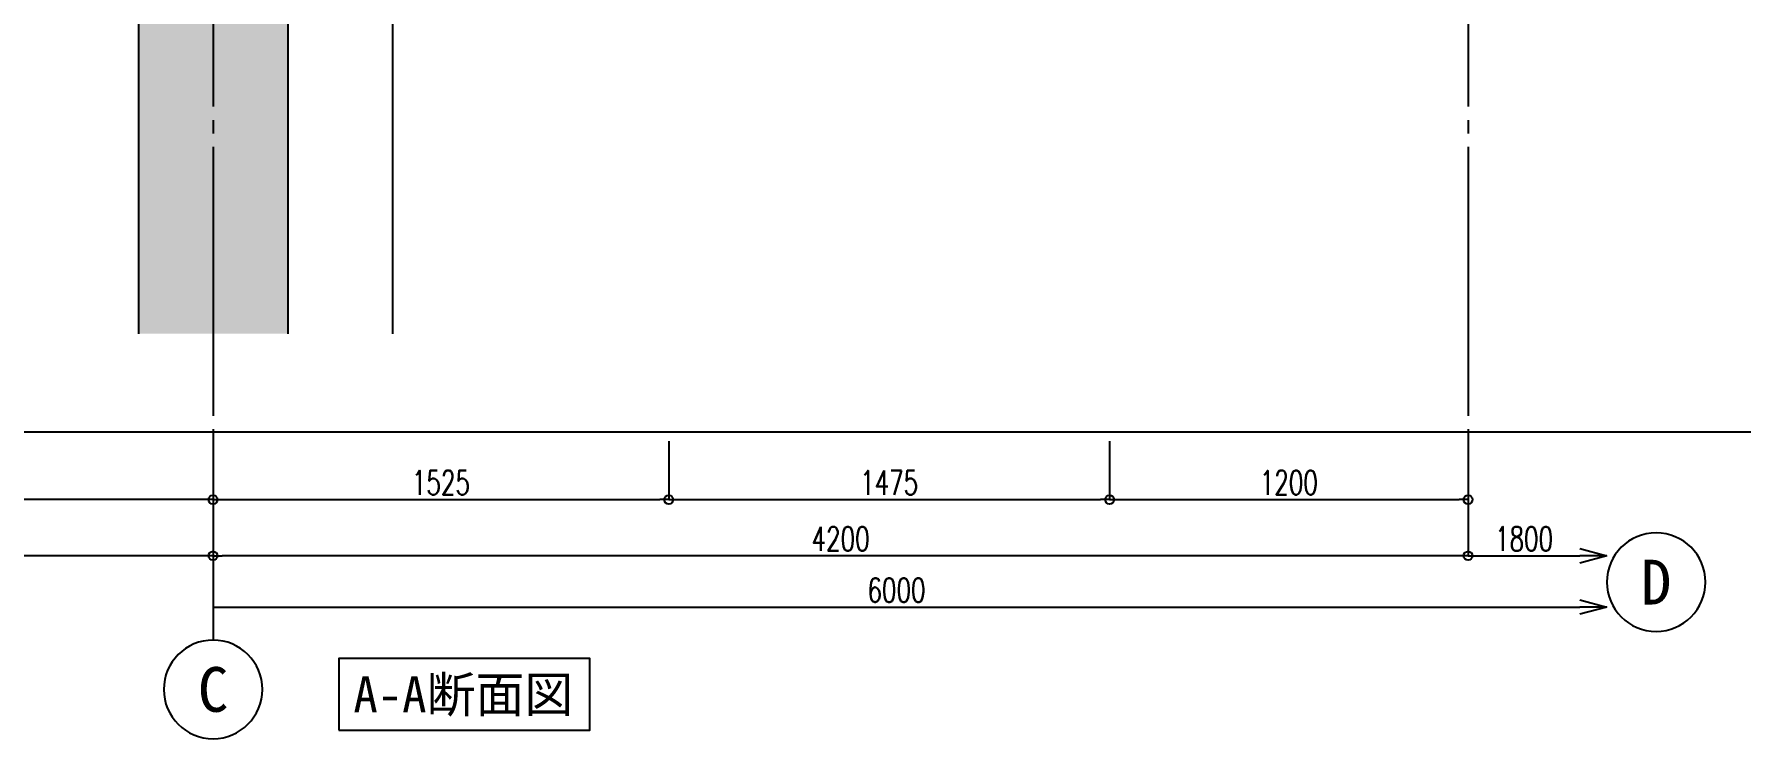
# Model space of a CAD drawing. Extents: x -229451 to 47804, y -161247 to 19812.
# Drawn here: x 25334 to 31078, y -1276 to 1082 of the extents above; entities that cross this region are included whole.
import ezdxf
from ezdxf.enums import TextEntityAlignment as Align

# ---------------------------------------------------------------- set-up
doc = ezdxf.new("R2010")
doc.units = 0
doc.header["$LTSCALE"] = 450
doc.linetypes.add('CENTER2', pattern=[2.3, 2, -0.1, 0.1, -0.1])
doc.layers.get('0').update_dxf_attribs({"linetype": 'CONTINUOUS'})
doc.layers.get('DEFPOINTS').update_dxf_attribs({"linetype": 'CONTINUOUS'})
for name, color, linetype in [('E1_文字（平天）', 3, 'CONTINUOUS'), ('G1_ハッチング', 251, 'CONTINUOUS'), ('H寸法', 3, 'CONTINUOUS'), ('IA_通芯', 12, 'CENTER2'), ('IB_壁芯', 2, 'CENTER2'), ('IC1_寸法', 3, 'CONTINUOUS'), ('IC2_寸法_通芯', 136, 'CONTINUOUS'), ('ID1_躯体', 7, 'CONTINUOUS'), ('KA1_躯体見下線', 113, 'CONTINUOUS')]:
    doc.layers.add(name, color=color, linetype=linetype)
doc.styles.add('toda-A (0.7)', font='romans.shx', dxfattribs={"width": 0.7, "bigfont": 'extfont.shx'})
doc.styles.add('toda-G', font='')
doc.styles.get('toda-G').set_extended_font_data('MS Gothic')
doc.dimstyles.new('toda 1：30', dxfattribs={"dimscale": 30, "dimtxt": 2.7, "dimasz": 1, "dimexe": 0, "dimexo": 1, "dimgap": 0, "dimtad": 0, "dimdec": 3, "dimzin": 12, "dimdsep": 46, "dimtxsty": 'toda-A (0.7)', "dimblk": 'ORIGIN', "dimcen": 2.5, "dimclrd": 256, "dimclre": 256, "dimclrt": 7, "dimadec": 0, "dimazin": 0, "dimtfac": 1, "dimtdec": 3, "dimtix": 1, "dimtmove": 2, "dimatfit": 3, "dimldrblk": 'ORIGIN', "dimfxl": 0, "dimtvp": 0.7, "dimtolj": 1, "dimtzin": 0, "dimarcsym": 0})

# ---------------------------------------------------------------- blocks, each defined once
blk = doc.blocks.new('_Open30')
at = {"color": 0, "linetype": 'ByBlock', "lineweight": -2}
for p, q in [((-1, 0.268), (0, 0)), ((0, 0), (-1, -0.268)), ((0, 0), (-1, 0))]:
    blk.add_line(p, q, dxfattribs=at)
blk = doc.blocks.new('*D147')
at = {"layer": 'DEFPOINTS', "color": 0, "transparency": 16777216}
for p in [(25932.3, -764.4), (30596.5, -835.9), (30596.5, -835.9)]:
    blk.add_point(p, dxfattribs=at)
at = {"layer": 'IC2_寸法_通芯', "lineweight": -2, "transparency": 16777216}
for p, q in [((25932.3, -794.4), (25932.3, -835.9)), ((25932.3, -835.9), (30506.5, -835.9))]:
    blk.add_line(p, q, dxfattribs=at)
at = {"layer": 'IC2_寸法_通芯', "lineweight": -2, "transparency": 16777216, "xscale": 90, "yscale": 90, "zscale": 90}
blk.add_blockref('_Open30', (30596.5, -835.9), dxfattribs=at)
at = {"layer": 'IC2_寸法_通芯', "color": 7, "transparency": 16777216, "insert": (28219.4, -779.2), "char_height": 81, "attachment_point": 5, "style": 'toda-A (0.7)'}
blk.add_mtext('\\A1;6000', dxfattribs=at)
blk = doc.blocks.new('_None')
blk = doc.blocks.new('_Origin')
at = {"color": 0, "linetype": 'ByBlock', "lineweight": -2}
blk.add_line((0, 0), (-1, 0), dxfattribs=at)
blk.add_circle((0, 0), 0.5, dxfattribs=at)
blk = doc.blocks.new('*D148')
at = {"layer": 'DEFPOINTS', "color": 0, "transparency": 16777216}
for p in [(23032.3, -250.2), (25932.3, -250.2), (23032.3, -475.9)]:
    blk.add_point(p, dxfattribs=at)
at = {"layer": 'H寸法', "linetype": 'CENTER2', "lineweight": -2, "transparency": 16777216}
for p, q in [((23032.3, -280.2), (23032.3, -475.9)), ((25932.3, -280.2), (25932.3, -475.9))]:
    blk.add_line(p, q, dxfattribs=at)
at = {"layer": 'H寸法', "lineweight": -2, "transparency": 16777216}
blk.add_line((25902.3, -475.9), (23062.3, -475.9), dxfattribs=at)
at = {"layer": 'H寸法', "lineweight": -2, "transparency": 16777216, "xscale": 30, "yscale": 30, "zscale": 30, "rotation": 180}
blk.add_blockref('_Origin', (23032.3, -475.9), dxfattribs=at)
at = {"layer": 'H寸法', "lineweight": -2, "transparency": 16777216, "xscale": 30, "yscale": 30, "zscale": 30}
blk.add_blockref('_Origin', (25932.3, -475.9), dxfattribs=at)
at = {"layer": 'H寸法', "color": 7, "transparency": 16777216, "insert": (24482.3, -419.2), "char_height": 81, "attachment_point": 5, "style": 'toda-A (0.7)'}
blk.add_mtext('\\A1;2900', dxfattribs=at)
blk = doc.blocks.new('通芯符号B')
at = {"layer": 'IA_通芯', "linetype": 'Continuous'}
blk.add_circle((0, 0), 275, dxfattribs=at)
at = {"layer": 'IA_通芯', "style": 'toda-G'}
blk.add_attdef('X02', text='', height=250, dxfattribs=at).set_placement((0, 0), align=Align.MIDDLE)
blk = doc.blocks.new('*D186')
at = {"layer": 'DEFPOINTS', "color": 0, "transparency": 16777216}
for p in [(25932.3, -556.1), (30132.3, -556.1), (25932.3, -664.2)]:
    blk.add_point(p, dxfattribs=at)
at = {"layer": 'H寸法', "linetype": 'CENTER2', "lineweight": -2, "transparency": 16777216}
for p, q in [((25932.3, -586.1), (25932.3, -664.2)), ((30132.3, -586.1), (30132.3, -664.2))]:
    blk.add_line(p, q, dxfattribs=at)
at = {"layer": 'H寸法', "lineweight": -2, "transparency": 16777216}
blk.add_line((30102.3, -664.2), (25962.3, -664.2), dxfattribs=at)
at = {"layer": 'H寸法', "lineweight": -2, "transparency": 16777216, "xscale": 30, "yscale": 30, "zscale": 30, "rotation": 180}
blk.add_blockref('_Origin', (25932.3, -664.2), dxfattribs=at)
at = {"layer": 'H寸法', "lineweight": -2, "transparency": 16777216, "xscale": 30, "yscale": 30, "zscale": 30}
blk.add_blockref('_Origin', (30132.3, -664.2), dxfattribs=at)
at = {"layer": 'H寸法', "color": 7, "transparency": 16777216, "insert": (28032.3, -607.5), "char_height": 81, "attachment_point": 5, "style": 'toda-A (0.7)'}
blk.add_mtext('\\A1;4200', dxfattribs=at)
blk = doc.blocks.new('*D201')
at = {"layer": 'DEFPOINTS', "color": 0, "transparency": 16777216}
for p in [(25932.3, -250.2), (27457.3, -250.2), (27457.3, -475.9)]:
    blk.add_point(p, dxfattribs=at)
at = {"layer": 'H寸法', "linetype": 'CENTER2', "lineweight": -2, "transparency": 16777216}
for p, q in [((25932.3, -280.2), (25932.3, -475.9)), ((27457.3, -280.2), (27457.3, -475.9))]:
    blk.add_line(p, q, dxfattribs=at)
at = {"layer": 'H寸法', "lineweight": -2, "transparency": 16777216}
blk.add_line((25962.3, -475.9), (27427.3, -475.9), dxfattribs=at)
at = {"layer": 'H寸法', "lineweight": -2, "transparency": 16777216, "xscale": 30, "yscale": 30, "zscale": 30, "rotation": 180}
blk.add_blockref('_Origin', (25932.3, -475.9), dxfattribs=at)
at = {"layer": 'H寸法', "lineweight": -2, "transparency": 16777216, "xscale": 30, "yscale": 30, "zscale": 30}
blk.add_blockref('_Origin', (27457.3, -475.9), dxfattribs=at)
at = {"layer": 'H寸法', "color": 7, "transparency": 16777216, "insert": (26694.8, -419.2), "char_height": 81, "attachment_point": 5, "style": 'toda-A (0.7)'}
blk.add_mtext('\\A1;1525', dxfattribs=at)
blk = doc.blocks.new('*D203')
at = {"layer": 'DEFPOINTS', "color": 0, "transparency": 16777216}
for p in [(27457.3, -250.2), (28932.3, -250.2), (28932.3, -475.9)]:
    blk.add_point(p, dxfattribs=at)
at = {"layer": 'H寸法', "linetype": 'CENTER2', "lineweight": -2, "transparency": 16777216}
for p, q in [((27457.3, -280.2), (27457.3, -475.9)), ((28932.3, -280.2), (28932.3, -475.9))]:
    blk.add_line(p, q, dxfattribs=at)
at = {"layer": 'H寸法', "lineweight": -2, "transparency": 16777216}
blk.add_line((27487.3, -475.9), (28902.3, -475.9), dxfattribs=at)
at = {"layer": 'H寸法', "lineweight": -2, "transparency": 16777216, "xscale": 30, "yscale": 30, "zscale": 30, "rotation": 180}
blk.add_blockref('_Origin', (27457.3, -475.9), dxfattribs=at)
at = {"layer": 'H寸法', "lineweight": -2, "transparency": 16777216, "xscale": 30, "yscale": 30, "zscale": 30}
blk.add_blockref('_Origin', (28932.3, -475.9), dxfattribs=at)
at = {"layer": 'H寸法', "color": 7, "transparency": 16777216, "insert": (28194.8, -419.2), "char_height": 81, "attachment_point": 5, "style": 'toda-A (0.7)'}
blk.add_mtext('\\A1;1475', dxfattribs=at)
blk = doc.blocks.new('*D204')
at = {"layer": 'DEFPOINTS', "color": 0, "transparency": 16777216}
for p in [(28932.3, -250.2), (30132.3, -250.2), (30132.3, -475.9)]:
    blk.add_point(p, dxfattribs=at)
at = {"layer": 'H寸法', "linetype": 'CENTER2', "lineweight": -2, "transparency": 16777216}
for p, q in [((28932.3, -280.2), (28932.3, -475.9)), ((30132.3, -280.2), (30132.3, -475.9))]:
    blk.add_line(p, q, dxfattribs=at)
at = {"layer": 'H寸法', "lineweight": -2, "transparency": 16777216}
blk.add_line((28962.3, -475.9), (30102.3, -475.9), dxfattribs=at)
at = {"layer": 'H寸法', "lineweight": -2, "transparency": 16777216, "xscale": 30, "yscale": 30, "zscale": 30, "rotation": 180}
blk.add_blockref('_Origin', (28932.3, -475.9), dxfattribs=at)
at = {"layer": 'H寸法', "lineweight": -2, "transparency": 16777216, "xscale": 30, "yscale": 30, "zscale": 30}
blk.add_blockref('_Origin', (30132.3, -475.9), dxfattribs=at)
at = {"layer": 'H寸法', "color": 7, "transparency": 16777216, "insert": (29532.3, -419.2), "char_height": 81, "attachment_point": 5, "style": 'toda-A (0.7)'}
blk.add_mtext('\\A1;1200', dxfattribs=at)
blk = doc.blocks.new('*D240')
at = {"layer": 'DEFPOINTS', "color": 0, "transparency": 16777216}
for p in [(23382.3, -475.6), (25932.3, -556.1), (23382.3, -664.2)]:
    blk.add_point(p, dxfattribs=at)
at = {"layer": 'H寸法', "linetype": 'CENTER2', "lineweight": -2, "transparency": 16777216}
for p, q in [((23382.3, -505.6), (23382.3, -664.2)), ((25932.3, -586.1), (25932.3, -664.2))]:
    blk.add_line(p, q, dxfattribs=at)
at = {"layer": 'H寸法', "lineweight": -2, "transparency": 16777216}
blk.add_line((25902.3, -664.2), (23412.3, -664.2), dxfattribs=at)
at = {"layer": 'H寸法', "lineweight": -2, "transparency": 16777216, "xscale": 30, "yscale": 30, "zscale": 30, "rotation": 180}
blk.add_blockref('_Origin', (23382.3, -664.2), dxfattribs=at)
at = {"layer": 'H寸法', "lineweight": -2, "transparency": 16777216, "xscale": 30, "yscale": 30, "zscale": 30}
blk.add_blockref('_Origin', (25932.3, -664.2), dxfattribs=at)
at = {"layer": 'H寸法', "color": 7, "transparency": 16777216, "insert": (24657.3, -607.5), "char_height": 81, "attachment_point": 5, "style": 'toda-A (0.7)'}
blk.add_mtext('\\A1;2550', dxfattribs=at)
blk = doc.blocks.new('*D288')
at = {"layer": 'DEFPOINTS', "color": 0, "transparency": 16777216}
for p in [(30132.3, -556.1), (30596.5, -664.2), (30596.5, -835.9)]:
    blk.add_point(p, dxfattribs=at)
at = {"layer": 'IC1_寸法', "lineweight": -2, "transparency": 16777216}
for p, q in [((30132.3, -586.1), (30132.3, -664.2)), ((30132.3, -664.2), (30506.5, -664.2))]:
    blk.add_line(p, q, dxfattribs=at)
at = {"layer": 'IC1_寸法', "lineweight": -2, "transparency": 16777216, "xscale": 90, "yscale": 90, "zscale": 90}
blk.add_blockref('_Open30', (30596.5, -664.2), dxfattribs=at)
at = {"layer": 'IC1_寸法', "color": 7, "transparency": 16777216, "insert": (30319.4, -607.5), "char_height": 81, "attachment_point": 5, "style": 'toda-A (0.7)'}
blk.add_mtext('\\A1;1800', dxfattribs=at)

msp = doc.modelspace()

# ---------------------------------------------------------------- hatches: boundary and pattern name
at = {"layer": 'G1_ハッチング'}
h = msp.add_hatch(color=256, dxfattribs=at)
h.paths.add_polyline_path([(26182.3146, 1352.1917), (26332.3146, 1352.1917), (26332.3146, 2352.1917), (27332.3146, 2352.1917), (27332.3146, 1652.1917), (27732.3146, 1652.1917), (27732.3146, 2052.1917), (28732.3146, 2052.1917), (28732.3146, 1652.1917), (29132.3146, 1652.1917), (29132.3146, 2052.1917), (30869.8511, 2052.1917), (30869.8511, 2652.1917), (30282.3146, 2652.1917), (30282.3146, 4852.1917), (30869.8511, 4852.1917), (30869.8511, 5002.1917), (30282.3146, 5002.1917), (30282.3146, 8652.1917), (30332.3146, 8652.1917), (30332.3146, 9052.1917), (30869.8511, 9052.1917), (30869.8511, 9252.1917), (30232.3146, 9252.1917), (30232.3146, 14452.1917), (30869.8511, 14452.1917), (30869.8511, 14652.1917), (25732.3146, 14652.1917), (25732.3146, 14829.4418), (25432.3146, 14829.4418), (25432.3146, 14761.1917), (22293.6109, 14722.7785), (22293.6109, 14522.4846), (22782.3146, 14528.4184), (22782.3146, 13752.1917), (23282.3146, 13752.1917), (23282.3146, 14534.4184), (23832.3146, 14541.0917), (23832.3146, 11763.2949), (23842.4002, 11752.1917), (23922.3146, 11752.1917), (23922.3146, 11792.1917), (24032.3146, 11792.1917), (24032.3146, 14543.5917), (25432.3146, 14560.5917), (25432.3146, 11788.2949), (25442.4002, 11777.1917), (25622.3146, 11777.1917), (25622.3146, 11817.1917), (25732.3146, 11817.1917), (25732.3146, 13452.1917), (26282.3146, 13452.1917), (26282.3146, 14452.1917), (29932.3146, 14452.1917), (29932.3146, 13952.1917), (30032.3146, 13952.1917), (30032.3146, 8222.1917), (28802.3146, 8222.1917), (28832.3146, 8422.1917), (28552.3146, 8422.1917), (28582.3146, 8622.1917), (28302.3146, 8622.1917), (28332.3146, 8822.1917), (28052.3146, 8822.1917), (28082.3146, 9022.1917), (27802.3146, 9022.1917), (27832.3146, 9222.1917), (27552.3146, 9222.1917), (27582.3146, 9422.1917), (27302.3146, 9422.1917), (27332.3146, 9622.1917), (25732.3146, 9622.1917), (25732.3146, 9652.1917), (25432.3146, 9652.1917), (25432.3146, 9252.1917), (24032.3146, 9252.1917), (24032.3146, 9652.1917), (23832.3146, 9652.1917), (23832.3146, 9252.1917), (22293.6109, 9252.1917), (22293.6109, 9052.1917), (22832.3146, 9052.1917), (22832.3146, 8552.1917), (23257.3146, 8552.1917), (23257.3146, 2652.1917), (22293.6109, 2652.1917), (22293.6109, 2355.8917), (22832.3146, 2355.8917), (22832.3146, 1652.1917), (23232.3146, 1652.1917), (23232.3146, 2352.1917), (25532.3146, 2352.1917), (25532.3146, 1352.1917), (25682.3146, 1352.1917), (25682.3146, 79.2917), (26182.3146, 79.2917)])
h.paths.add_polyline_path([(23507.3146, 2652.1917), (23507.3146, 9052.1917), (25582.3146, 9052.1917), (25582.3146, 8052.1917), (25807.3146, 8052.1917), (25807.3146, 5663.2949), (25817.4002, 5652.1917), (26047.229, 5652.1917), (26057.3146, 5663.2949), (26057.3146, 6622.1917), (26982.1584, 6622.1917), (28732.1584, 5222.1917), (30032.3146, 5222.1917), (30032.3146, 2652.1917)], flags=17)
h.paths.add_polyline_path([(28802.3146, 5422.1917), (28832.3146, 5622.1917), (28552.3146, 5622.1917), (28582.3146, 5822.1917), (28302.3146, 5822.1917), (28332.3146, 6022.1917), (28052.3146, 6022.1917), (28082.3146, 6222.1917), (27802.3146, 6222.1917), (27832.3146, 6422.1917), (27552.3146, 6422.1917), (27582.3146, 6622.1917), (27302.3146, 6622.1917), (27332.3146, 6822.1917), (26057.3146, 6822.1917), (26057.3146, 8052.1917), (26282.3146, 8052.1917), (26282.3146, 9422.1917), (26982.1584, 9422.1917), (28732.1584, 8022.1917), (30032.3146, 8022.1917), (30032.3146, 5422.1917)], flags=16)

# ---------------------------------------------------------------- linework, layer by layer
at = {"layer": 'E1_文字（平天）', "linetype": 'Continuous'}
msp.add_lwpolyline([(26352.9035, -1248.1976), (27193.4111, -1248.1976), (27193.4111, -1008.1975), (26352.9035, -1008.1975)], close=True, dxfattribs=at)
at = {"layer": 'H寸法'}
msp.add_line((31077.883, -250.159), (22425.5035, -250.159), dxfattribs=at)
at = {"layer": 'IA_通芯'}
msp.add_line((25932.3146, 15194.3535), (25932.3146, -946.434), dxfattribs=at)
at = {"layer": 'IB_壁芯'}
msp.add_line((30132.3146, 15194.3535), (30132.3146, -625.1084), dxfattribs=at)
at = {"layer": 'ID1_躯体'}
for p, q in [((25682.3146, 1352.1917), (25682.3146, 79.2917)), ((26182.3146, 1352.1917), (26182.3146, 79.2917))]:
    msp.add_line(p, q, dxfattribs=at)
at = {"layer": 'KA1_躯体見下線'}
msp.add_line((26532.3146, 2352.1917), (26532.3146, 79.2917), dxfattribs=at)

# ---------------------------------------------------------------- block references
at = {"layer": 'IA_通芯'}
ref = msp.add_blockref('通芯符号B', (30761.5248, -752.2439), dxfattribs=dict(at, xscale=-0.6, yscale=0.6, zscale=0.6))
ref.add_attrib('X02', 'D', dxfattribs={"height": 150, "style": 'toda-G'}).set_placement((30761.5248, -752.2439), align=Align.MIDDLE)
ref = msp.add_blockref('通芯符号B', (25932.3146, -1111.434), dxfattribs=dict(at, xscale=-0.6, yscale=0.6, zscale=0.6))
ref.add_attrib('X02', 'C', dxfattribs={"height": 150, "style": 'toda-G'}).set_placement((25932.3146, -1111.434), align=Align.MIDDLE)

# ---------------------------------------------------------------- texts
at = {"layer": 'E1_文字（平天）', "linetype": 'Continuous', "style": 'toda-G'}
msp.add_text('A-A断面図', height=120, dxfattribs=at).set_placement((26769.8003, -1128.1975), align=Align.MIDDLE_CENTER)

# ---------------------------------------------------------------- dimensions: what is measured, and where the dimension line sits
at = {"layer": 'H寸法'}
for base, p1, p2, picture, middle in [((23032.3146, -475.9132), (25932.3146, -250.159), (23032.3146, -250.159), '*D148', (24482.3146, -419.2132)), ((27457.3146, -475.9132), (25932.3146, -250.159), (27457.3146, -250.159), '*D201', (26694.8146, -419.2132)), ((28932.3146, -475.9132), (27457.3146, -250.159), (28932.3146, -250.159), '*D203', (28194.8146, -419.2132)), ((30132.3146, -475.9132), (28932.3146, -250.159), (30132.3146, -250.159), '*D204', (29532.3146, -419.2132)), ((23382.3146, -664.151), (25932.3146, -556.0658), (23382.3146, -475.5998), '*D240', (24657.3146, -607.451)), ((25932.3146, -664.151), (30132.3146, -556.0658), (25932.3146, -556.0658), '*D186', (28032.3146, -607.451))]:
    dim = msp.add_linear_dim(base=base, p1=p1, p2=p2, dimstyle='toda 1：30', override={"dimfxl": 0}, dxfattribs=at)
    dim.commit()
    dim.dimension.update_dxf_attribs({"geometry": picture, "text_midpoint": middle})
at = {"layer": 'IC1_寸法'}
dim = msp.add_linear_dim(base=(30596.5248, -664.151), p1=(30132.3146, -556.0658), p2=(30596.5248, -835.8881), text='1800', dimstyle='toda 1：30', override={"dimasz": 3, "dimblk1": 'None', "dimblk2": 'Open30', "dimsah": 1, "dimse2": 1}, dxfattribs=at)
dim.commit()
dim.dimension.update_dxf_attribs({"geometry": '*D288', "text_midpoint": (30319.4197, -607.451)})
at = {"layer": 'IC2_寸法_通芯'}
dim = msp.add_linear_dim(base=(30596.5248, -835.8881), p1=(25932.3146, -764.4495), p2=(30596.5248, -835.8881), text='6000', dimstyle='toda 1：30', override={"dimasz": 3, "dimblk1": 'None', "dimblk2": 'Open30', "dimsah": 1, "dimse2": 1}, dxfattribs=at)
dim.commit()
dim.dimension.update_dxf_attribs({"geometry": '*D147', "text_midpoint": (28219.4197, -779.1881)})

doc.saveas('drawing.dxf')
